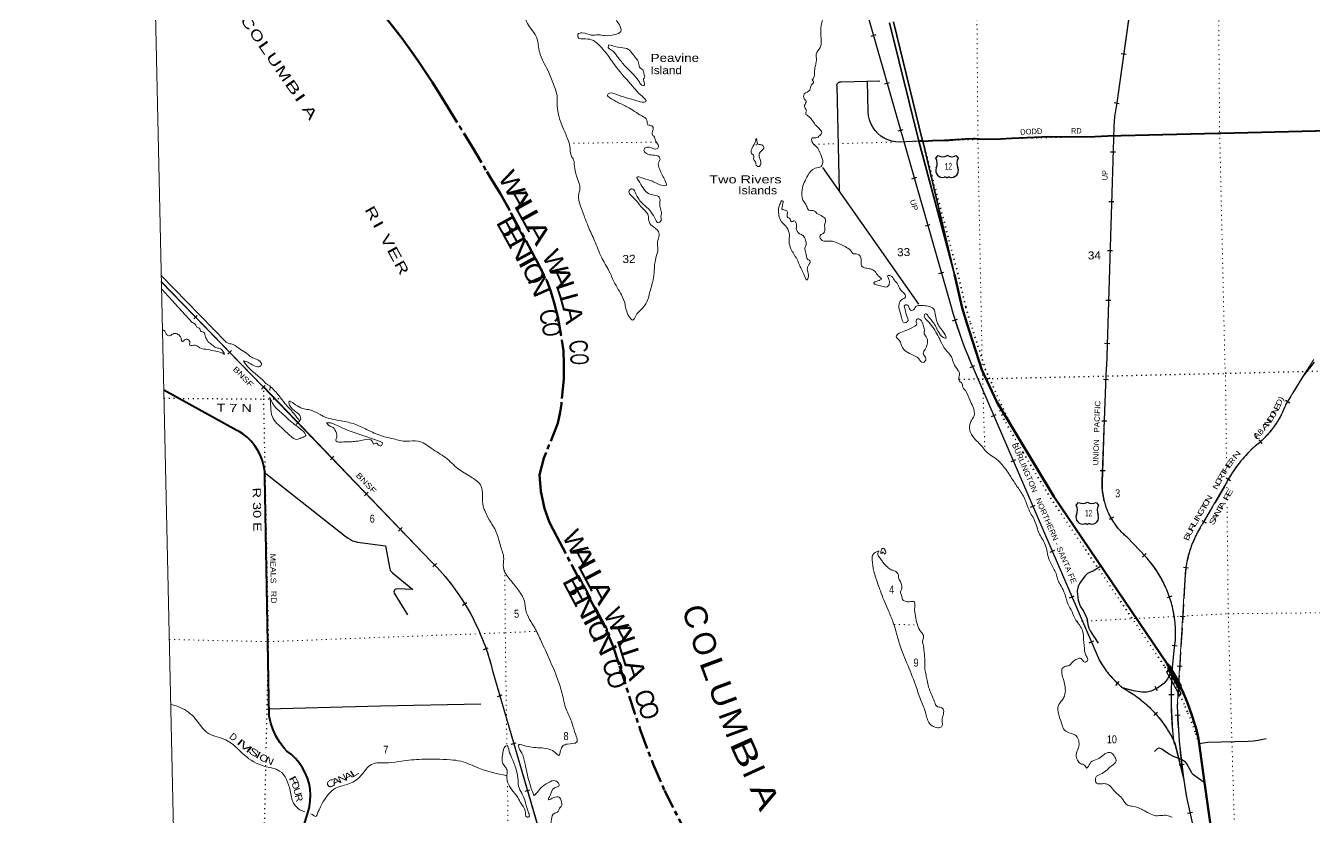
# Model space of a CAD drawing. Header units: feet. Extents: x 505285 to 763886, y -543582 to -353855.
# Drawn here: x 505285 to 533456, y -507290 to -489985 of the extents above; entities that cross this region are included whole.
import ezdxf
from ezdxf.enums import TextEntityAlignment as Align

# ---------------------------------------------------------------- set-up
doc = ezdxf.new("R2010")
doc.units = ezdxf.units.FT
doc.header["$LTSCALE"] = 70
doc.header["$PDMODE"] = 32
doc.header["$PDSIZE"] = 35
for name, pattern in [('DOTTED', [1.5, 0.3, -1.2]), ('LONG_DASH_SHORT_DASH', [9.9, 6, -1.2, 1.5, -1.2]), ('LONG_DASHED', [7.5, 6, -1.5]), ('MEDIUM_DASHED', [4.5, 3, -1.5])]:
    doc.linetypes.add(name, pattern=pattern)
for name, color, linetype, lineweight in [('11', 7, 'LONG_DASH_SHORT_DASH', 60), ('12', 7, 'Continuous', 13), ('16', 7, 'Continuous', 25), ('20', 7, 'Continuous', 70), ('26', 7, 'Continuous', 40), ('27', 7, 'Continuous', 13), ('29', 7, 'Continuous', 25), ('34', 7, 'Continuous', 25), ('39', 7, 'Continuous', 13), ('4', 7, 'Continuous', 13), ('42', 7, 'Continuous', 25), ('49', 7, 'MEDIUM_DASHED', 70), ('57', 7, 'Continuous', 13), ('6', 7, 'DOTTED', 25), ('63', 7, 'Continuous', 25), ('7', 7, 'DOTTED', 13)]:
    doc.layers.add(name, color=color, linetype=linetype, lineweight=lineweight)
doc.layers.add('41', color=7, linetype='Continuous')
doc.layers.add('55', color=7, linetype='Continuous')

msp = doc.modelspace()

# ---------------------------------------------------------------- linework, layer by layer
at = {"layer": '11'}
for points in [[(513144.6, -489791.38), (513383.48, -490092.22), (513490.05, -490233.55), (513684.89, -490499.37), (513854.44, -490743.67), (514045.09, -491027.92), (514175.44, -491225.47), (514323.07, -491457.35), (514500.2, -491739.69), (515037.34, -492615.67), (515364.48, -493173.75), (515457.17, -493333.59), (515661.18, -493658.99), (515891.66, -494072.91), (516429.33, -495072.51), (516674.13, -495555.59), (516761.54, -495793.85), (516839.75, -496044.16), (516918.27, -496351.8), (517005.7, -496861.98), (517038.84, -497093.73), (517050.89, -497375.71), (517046.17, -497714.53)], [(517046.17, -497714.53), (516996.63, -498251.8), (516969.34, -498436.63), (516918, -498675.05), (516918, -498675.05), (516613, -499440.05), (516521, -499803.05), (516544.08, -500157.53), (516626.58, -500541.17), (516735.78, -500844.68), (516893, -501155.05), (516893, -501155.05), (517755, -502778.05), (517975.79, -503188.99), (518131.09, -503558.06), (518268, -503982.05), (518724, -505392.05), (519004.69, -506130.02), (519252.21, -506704.27), (519672, -507536.05)]]:
    msp.add_lwpolyline(points, dxfattribs=at)
at = {"layer": '16'}
for p, q in [((525184.75, -492882.39), (525236.06, -492823.63)), ((525427.82, -492817.66), (525427.54, -492817.86)), ((525619.91, -492823.54), (525671.3, -492882.39)), ((528251.36, -500463.99), (528302.67, -500405.23)), ((528494.43, -500399.26), (528494.15, -500399.46)), ((528686.52, -500405.14), (528737.91, -500463.99))]:
    msp.add_line(p, q, dxfattribs=at)
for centre, radius, start, end in [((524991.77, -492993.02), 222.05, 332.97043, 29.75871), ((525327.14, -492665.97), 182.07, 239.97227, 303.45418), ((525528.92, -492666.47), 181.52, 236.33975, 300.08743), ((525528.91, -492665.97), 182.07, 236.54582, 236.59441), ((525864.27, -492993.02), 222.05, 150.24129, 207.02957), ((525330.96, -493147.92), 151.42, 159.09177, 283.81923), ((525525.08, -493147.92), 151.42, 256.18077, 20.90823), ((528058.38, -500574.62), 222.05, 332.97043, 29.75871), ((528393.75, -500247.57), 182.07, 239.97227, 303.45418), ((528595.53, -500248.07), 181.52, 236.33975, 300.08743), ((528595.52, -500247.57), 182.07, 236.54582, 236.59441), ((528930.88, -500574.62), 222.05, 150.24129, 207.02957), ((528397.57, -500729.52), 151.42, 159.09177, 283.81923), ((528591.69, -500729.52), 151.42, 256.18077, 20.90823)]:
    msp.add_arc(centre, radius, start, end, dxfattribs=at)
for centre, major_axis, start_param, end_param in [((525386.3, -493346.74), (-19.56, 51.67), 4.95877769, 6.28318531), ((525469.75, -493346.74), (19.56, 51.67), 0, 1.32637542), ((528452.91, -500928.34), (-19.56, 51.67), 4.95877769, 6.28318531), ((528536.36, -500928.34), (19.56, 51.67), 0, 1.32637542)]:
    msp.add_ellipse(centre, major_axis=major_axis, ratio=0.929097, start_param=start_param, end_param=end_param, dxfattribs=at)
at = {"layer": '20', "lineweight": 35}
for p, q in [((524809.51, -492511.13), (524171.31, -489919.55)), ((525587.31, -495426.77), (524896.97, -492511.28))]:
    msp.add_line(p, q, dxfattribs=at)
for points in [[(524896.97, -492511.28), (524894.07, -492499.03), (524253.75, -489898.85)], [(525587.31, -495426.77), (524809.51, -492511.13), (524809.51, -492511.13)]]:
    msp.add_lwpolyline(points, dxfattribs=at)
at = {"layer": '20'}
for points in [[(526187.68, -497509.03), (525857.19, -496485.13), (525759, -496151.87), (525587.31, -495426.77)], [(530936.86, -505678.92), (530921.96, -505572.39), (530871.03, -505348.93), (530833.81, -505221.53), (530780.92, -505058.83), (530684.94, -504790.3), (530570.33, -504512.95), (530429.29, -504254.21), (530243.19, -503934.71), (527766, -500279.05), (526514, -498210.05), (526187.68, -497509.03)], [(532028, -521566.05), (532036.01, -521531.05), (532102.21, -521241.66), (532300, -520377.05), (532372.61, -520139.13), (532419.95, -519894.93), (532434, -519771.05), (532499, -518518.05), (532497.28, -518203.04), (532494.26, -517650.04), (532480, -515037.05), (532483.93, -514805.65), (532455.7, -514350.12), (532380, -513900.05), (531743, -510846.05), (531597, -510045.05), (531237, -507824.05), (531056.12, -506531.31), (530936.86, -505678.92)]]:
    msp.add_lwpolyline(points, dxfattribs=at)
at = {"layer": '26'}
msp.add_line((524896.97, -492511.28), (524809.51, -492511.13), dxfattribs=at)
for points in [[(524896.97, -492511.28), (524921.76, -492509.1), (525109.87, -492492.55), (525373.05, -492488.69), (525396.26, -492488.35), (525423.05, -492487.8), (525467.27, -492486.9), (525505.81, -492482.21), (525529.67, -492479.31), (525555.81, -492476.36), (525610.19, -492470.22), (525735.56, -492465.27), (525832.74, -492456.75), (526005.5, -492451.67), (526039.06, -492452.79), (526224.39, -492461.88), (526593.96, -492455.89), (526838.6, -492444.82), (527337.75, -492419.75), (527660.36, -492407.31), (528038.38, -492415.42), (528660.51, -492402.87), (528946.69, -492394.52), (529236.52, -492386), (531363.25, -492334.27), (531388.25, -492333.66), (531413.25, -492333.03), (536735.08, -492204.69)], [(511234, -507905.05), (511474, -507124.05), (511489.42, -507054.17), (511506.33, -506929.66), (511510.14, -506804.07), (511500.8, -506678.76), (511478.41, -506555.12), (511443.22, -506434.5), (511395.61, -506318.21), (511336.11, -506207.54), (511265.37, -506103.7), (511184.16, -506007.82), (511093.37, -505920.95), (510994, -505844.05), (510935.5, -505778.77), (510841.43, -505654.73), (510760.84, -505521.54), (510694.62, -505380.66), (510643.49, -505233.62), (510608, -505082.05), (510514.45, -499853.05), (510513.69, -499810.99), (510513.2, -499803.05), (510508.92, -499733.98), (510489.81, -499612.54), (510458.11, -499493.76), (510414.17, -499378.95), (510358.47, -499269.36), (510291.61, -499166.19), (510214.34, -499070.58), (510127.5, -498983.56), (510032.04, -498906.1), (509952, -498854.02), (509927, -498845.05), (509902, -498830.58), (508304.33, -497950.59)]]:
    msp.add_lwpolyline(points, dxfattribs=at)
at = {"layer": '29'}
for p, q in [((523110.94, -491210.56), (523957.69, -491188.4)), ((523016.74, -491295.13), (523067.16, -493598.71)), ((522701.24, -493084.82), (524805.36, -496069.7)), ((510496.13, -499746.65), (512260, -501136.05))]:
    msp.add_line(p, q, dxfattribs=at)
for points in [[(523016.74, -491295.13), (523019.86, -491274.44), (523026.56, -491257.67), (523037.73, -491239.78), (523048.62, -491230), (523063.99, -491219.1), (523076.28, -491214.63), (523091.37, -491211.83), (523110.94, -491210.56)], [(524809.51, -492511.13), (524396.39, -492528.27), (524307.79, -492524.39), (524220.45, -492509.02), (524135.87, -492482.34), (524055.48, -492444.88), (523980.69, -492397.22), (523912.74, -492340.23), (523852.83, -492274.84), (523801.95, -492202.2), (523761, -492123.54), (523730.66, -492040.2), (523711.46, -491953.62), (523703.72, -491865.27), (523689.06, -491195.43)], [(512260, -501136.05), (512334.21, -501188.19), (512382.22, -501217.43), (512430.23, -501244.58), (512465.71, -501257.11), (512536.68, -501275.9), (513151, -501354.05), (513242.22, -501860.65), (513250.64, -501888.93), (513263.17, -501903.55), (513271.44, -501917.04), (513304.84, -501944.18), (513746, -502314.05), (513409.21, -502295.03), (513375.81, -502301.3), (513361.2, -502309.65), (513346.59, -502328.44), (513336.15, -502361.86), (513342.41, -502391.1), (513630.47, -502863.07)], [(528797.48, -501795.92), (528634.66, -501900.34), (528542.82, -501942.11), (528488.55, -501971.34), (528438.45, -502017.29), (528380, -502096.65), (528321.56, -502180.18), (528292.33, -502242.83), (528275.63, -502338.9), (528279.81, -502426.61), (528296.51, -502543.56), (528313.21, -502610.39), (528338.26, -502673.05), (528409.23, -502785.81), (528480.2, -502923.65), (528492.73, -502965.42), (528505.25, -503078.19), (528526.12, -503155.46), (528555.34, -503211.84), (528734.86, -503483.33)], [(515238, -504816.05), (513041, -504858.05), (510575, -504924.05)], [(530936.86, -505678.92), (531128, -505647.05), (532012.08, -505626.01), (532124.8, -505617.65), (532229.17, -505603.03), (532406.6, -505565.44)], [(531049.41, -506527.07), (530824.36, -506373.65), (530797.22, -506348.59), (530778.43, -506319.36), (530671.98, -506120.96), (530649.02, -506091.72), (530632.32, -506075.01), (530598.92, -506054.13), (530563.43, -506037.42), (530360.95, -505953.89), (530283.72, -505912.12), (530185.61, -505843.2), (530120.9, -505799.35), (530095.85, -505788.9), (530066.63, -505782.64), (530043.67, -505786.82), (530016.53, -505803.52), (529962.26, -505849.47)]]:
    msp.add_lwpolyline(points, dxfattribs=at)
at = {"layer": '34', "lineweight": 13}
for p, q in [((523339.44, -488513.72), (525517.91, -496133.73)), ((508240.76, -495575.65), (510455.89, -497860.52)), ((528905.64, -497451.35), (528822.88, -499961.95)), ((526023.35, -497508.91), (528750.83, -503852.52)), ((510489, -497878.05), (514155, -501703.05)), ((531490, -500059.05), (530898, -501071.05)), ((529371.29, -501174.69), (529764.52, -501588)), ((530628, -502098.05), (530459, -504876.05)), ((515495, -504113.05), (516624, -507978.05)), ((530403.75, -505664.9), (530625.57, -506565.39)), ((530664, -506853.05), (532034, -513009.05))]:
    msp.add_line(p, q, dxfattribs=at)
at = {"layer": '34'}
for p, q in [((523768.52, -490209.2), (523874.86, -490178.8)), ((529235.08, -490591.37), (529344.61, -490606.79)), ((524064.46, -491253.89), (524170.81, -491223.48)), ((529081.2, -491665.51), (529190.53, -491682.27)), ((524361.7, -492284.08), (524468.05, -492253.67)), ((529001.36, -492739.87), (529111.91, -492743.24)), ((524657.64, -493328.76), (524763.99, -493298.36)), ((528965.66, -493825.08), (529076.22, -493828.45)), ((524954.88, -494358.95), (525061.23, -494328.55)), ((528935.6, -494896.87), (529046.16, -494900.24)), ((525250.83, -495403.63), (525357.18, -495373.23)), ((508252.59, -495586.29), (510458.29, -497861.44)), ((528899.91, -495982.07), (529010.47, -495985.45)), ((508957.02, -496395.07), (509036.44, -496318.08)), ((525550.55, -496434.21), (525656.26, -496401.66)), ((509705.22, -497163.08), (509784.64, -497086.09)), ((528873.5, -496927.96), (528984.06, -496931.33)), ((525933.26, -497456.74), (526034.26, -497411.63)), ((528955.53, -497725.98), (528844.98, -497722.34)), ((510440.67, -497927.49), (510520.52, -497850.96)), ((526401.12, -498529.58), (526502.73, -498485.89)), ((511200.56, -498701.56), (511280.41, -498625.02)), ((528922.81, -498633.47), (528812.26, -498629.83)), ((511944.35, -499473.84), (512024.2, -499397.3)), ((526827.03, -499513.57), (526928.65, -499469.88)), ((528884.43, -499718.59), (528773.88, -499714.94)), ((512693.77, -500259.53), (512773.62, -500183)), ((527253.52, -500512.1), (527355.13, -500468.41)), ((529068.21, -500726.86), (528972.15, -500781.7)), ((513437.56, -501031.81), (513517.41, -500955.28)), ((527679.43, -501496.09), (527781.05, -501452.4)), ((529778.73, -501525.32), (529698.6, -501601.57)), ((514187.46, -501816.37), (514267.97, -501740.51)), ((528105.91, -502494.62), (528207.53, -502450.93)), ((530344.51, -502453.32), (530240.17, -502490.04)), ((514836.32, -502653), (514930.83, -502595.53)), ((515293.95, -503622.92), (515398.18, -503585.91)), ((528531.83, -503478.61), (528633.44, -503434.92)), ((530458.39, -503549), (530348.81, -503533.95)), ((529117.9, -504406.12), (529193.56, -504325.42)), ((530030.18, -504525.35), (529974.83, -504429.57)), ((515595.6, -504648.24), (515701.77, -504617.23)), ((530390.08, -504611.44), (530279.48, -504610.34)), ((529949.36, -505067.5), (530032.02, -504993.99)), ((515897.54, -505691.21), (516003.71, -505660.19)), ((530501.88, -506142.42), (530611.52, -506127.83)), ((516200.68, -506719.67), (516306.85, -506688.66)), ((530686.99, -507202.65), (530794.96, -507178.62))]:
    msp.add_line(p, q, dxfattribs=at)
at = {"layer": '34', "lineweight": 13}
for points in [[(530251.56, -483763.84), (530236.59, -483860.45), (529137.22, -491670.36), (529090.21, -491976.88), (529070.76, -492174.25), (529063.42, -492459.75), (528911.53, -497442.45)], [(533450, -497281.05), (533208, -497651.05), (532832, -498269.05)]]:
    msp.add_lwpolyline(points, dxfattribs=at)
at = {"layer": '34'}
for points in [[(530237.67, -483860.62), (529138.3, -491670.53), (529091.3, -491977.02), (529071.85, -492174.32), (529064.51, -492459.79), (528911.98, -497445.63)], [(523340.5, -488513.44), (525518.96, -496133.43), (525563.21, -496289.83), (525610.79, -496444.32), (525661.06, -496598.09), (525713.36, -496752.25), (525768.99, -496904.52), (525827.07, -497055.15), (525887.18, -497206.19), (525950.62, -497355.33), (526016.5, -497502.84), (526021.19, -497511.56)], [(528871.24, -500392.6), (528864.42, -500366.9), (528858.19, -500341.2), (528852.27, -500315.37), (528846.81, -500289.54), (528841.81, -500263.43), (528837.42, -500237.33), (528833.33, -500211.25), (528829.7, -500184.87), (528826.53, -500158.66), (528823.82, -500132.3), (528821.72, -500105.82), (528819.92, -500079.5), (528818.57, -500053.04), (528817.84, -500026.44), (528817.4, -500000.01), (528817.43, -499973.59), (528818.06, -499947.03), (528911.87, -497446.34)], [(526021.21, -497511.88), (528751.81, -503852.03), (528772.51, -503887.02), (528793.92, -503921.42), (528815.95, -503955.45), (528838.49, -503989.46), (528861.72, -504022.78), (528885.43, -504055.57), (528909.67, -504088.31), (528934.59, -504120.38), (528959.99, -504151.9), (528986.11, -504183.27), (529012.61, -504213.89), (529039.51, -504244.27), (529067.2, -504274.18), (529095.27, -504303.34), (529123.95, -504332.14), (529152.91, -504360.52), (529182.66, -504388.42), (529212.59, -504415.68), (529243.32, -504442.48), (529267.79, -504463.27), (529307.6, -504484.69), (529346.81, -504506.95), (529385.64, -504529.91), (529424.47, -504553.44), (529462.58, -504577.77), (529500.09, -504602.66), (529537.59, -504628.13), (529574.39, -504654.4), (529610.59, -504681.23), (529646.64, -504708.87), (529681.89, -504736.95), (529716.88, -504765.48), (529751.39, -504794.95), (529785.08, -504824.84), (529818.4, -504855.42), (529851.26, -504886.34), (529883.62, -504918.18), (529915.3, -504950.23), (529946.47, -504983.19), (529976.95, -505016.37), (530007.07, -505050.24), (530036.37, -505084.55), (530065.07, -505119.42), (530093.3, -505154.64), (530120.81, -505190.64), (530147.85, -505226.98), (530174.08, -505263.76), (530199.84, -505300.89), (530224.64, -505338.68), (530248.98, -505376.81), (530272.61, -505415.16), (530295.66, -505454.06), (530317.88, -505493.41), (530339.51, -505533.34), (530360.55, -505573.23), (530380.66, -505613.81), (530400.06, -505654.6), (530404.79, -505664.53), (530601.83, -506464.46)], [(510458.31, -497861.4), (514155.78, -501702.29), (514217.77, -501765.12), (514277.98, -501829.03), (514337.12, -501894), (514395.92, -501960.05), (514452.91, -502027.17), (514508.48, -502094.99), (514563.7, -502163.89), (514617.13, -502233.86), (514669.13, -502304.53), (514720.42, -502376.64), (514769.92, -502449.09), (514818.71, -502522.25), (514866.08, -502596.85), (514911.65, -502671.81), (514956.16, -502747.83), (514999.6, -502824.2), (515041.61, -502902), (515082.19, -502979.8), (515121.33, -503059.02), (515159.06, -503138.24), (515195.72, -503218.54), (515230.59, -503299.19), (515264.04, -503380.54), (515296.41, -503462.25), (515327, -503545.04), (515356.52, -503628.18), (515384.25, -503711.66), (515410.92, -503795.52), (515435.44, -503880.08), (515458.9, -503964.99), (515480.92, -504049.9), (515496.06, -504112.77), (516625.04, -507977.72)], [(530357.82, -504006.24), (530382.85, -503723.41), (530400, -503572.88), (530420.71, -503422.04), (530420.72, -503421.89), (530422.8, -503378.59), (530424.18, -503335.26), (530424.85, -503291.55), (530424.48, -503248.15), (530423.74, -503204.74), (530421.94, -503161.29), (530419.63, -503117.62), (530416.41, -503074.48), (530412.32, -503031.11), (530407.69, -502987.88), (530402.36, -502944.64), (530395.96, -502901.71), (530389.04, -502858.58), (530381.4, -502815.77), (530372.88, -502773.11), (530363.63, -502730.77), (530353.68, -502688.39), (530343.19, -502646.18), (530331.64, -502604.28), (530319.54, -502562.53), (530306.57, -502520.92), (530293.05, -502479.47), (530278.64, -502438.51), (530263.69, -502397.7), (530248.02, -502357.22), (530231.46, -502316.88), (530214.36, -502277.05), (530196.55, -502237.18), (530178, -502198), (530158.76, -502158.79), (530138.78, -502120.26), (530118.27, -502081.87), (530097.21, -502044), (530075.26, -502006.27), (530052.57, -501969.2), (530029.52, -501932.49), (530005.59, -501895.9), (529981.27, -501860.02), (529956.23, -501824.46), (529930.29, -501789.38), (529904.16, -501754.84), (529877.32, -501720.61), (529849.56, -501686.88), (529821.61, -501653.66), (529793.1, -501620.97), (529763.71, -501588.75), (529370.54, -501175.51), (529369.51, -501174.67), (529349.35, -501157.68), (529329.37, -501140.08), (529309.7, -501122.34), (529290.5, -501104.16), (529271.45, -501085.83), (529252.72, -501066.9), (529234.45, -501047.84), (529216.5, -501028.48), (529198.72, -501008.67), (529181.55, -500988.57), (529164.52, -500968.33), (529147.98, -500947.65), (529131.59, -500926.66), (529115.82, -500905.54), (529100.36, -500883.98), (529085.21, -500862.28), (529070.37, -500840.27), (529056.14, -500817.98), (529042.09, -500795.4), (529028.48, -500772.68), (529015.34, -500749.66), (529002.67, -500726.51), (528990.3, -500703.06), (528978.24, -500679.47), (528966.79, -500655.59), (528955.66, -500631.59), (528944.99, -500607.28), (528934.63, -500582.82), (528924.88, -500558.24), (528915.43, -500533.52), (528906.45, -500508.65), (528897.93, -500483.49), (528889.87, -500458.35), (528882.11, -500432.91), (528874.96, -500407.49)], [(530358.19, -503995.93), (530321.67, -504113.68), (530248.63, -504267.97), (530167.47, -504365.41), (530037.62, -504458.8), (529891.55, -504531.88), (529790.1, -504552.18), (529688.66, -504552.18), (529506.06, -504527.82), (529263.07, -504459.41)], [(530388.14, -505629.58), (530378.32, -505542.67), (530363.84, -505392.01), (530352.19, -505240.01), (530343.98, -505088.49), (530337.5, -504937.22), (530333.84, -504784.6), (530332.64, -504633.21), (530334.17, -504481.32), (530339.25, -504329.07), (530345.94, -504177.94), (530355.33, -504026.3), (530356.78, -504009.3)], [(530598.31, -506429.27), (530627.01, -506628.5), (530665.07, -506852.84), (532035.07, -513008.82), (532064.62, -513150.44), (532090.78, -513291.95), (532114.5, -513433.99), (532136.78, -513577.17), (532155.66, -513720.24)]]:
    msp.add_lwpolyline(points, dxfattribs=at)
at = {"layer": '34', "lineweight": 13}
for centre, radius, start, end in [((534469.53, -493656.18), 9288.15, 195.47056, 204.50161), ((530934.77, -497569.47), 2021.41, 306.70653, 339.81235), ((534204.76, -501419.18), 3036.43, 132.76626, 153.38852), ((530338.94, -500006.74), 1516.72, 178.30767, 230.358), ((532911.65, -502149.43), 2284.23, 151.8293, 178.71104), ((510585.28, -505265.4), 5043.14, 13.20875, 44.94083), ((527932.75, -503279.28), 2493.16, 356.71526, 42.71646), ((539036.09, -504655.02), 8702.06, 171.85509, 186.86551), ((530761.76, -502678.73), 2328.43, 210.27218, 230.06738), ((528053.66, -506751.15), 2588.99, 24.80731, 62.04886), ((544866.54, -504381.22), 14416.04, 181.96704, 189.87292)]:
    msp.add_arc(centre, radius, start, end, dxfattribs=at)
at = {"layer": '39'}
for p, q in [((521805.02, -493811.11), (521789.5, -493851.25)), ((508249.25, -495442.83), (509670.04, -496905.92)), ((508926.36, -496469.71), (508255.72, -495739.51)), ((510629.25, -497866.42), (510624.65, -497958.79))]:
    msp.add_line(p, q, dxfattribs=at)
msp.add_lwpolyline([(511862.77, -498666.88), (511962, -498665.05), (512333, -498835.05), (512695, -498955.05), (513036, -499074.05), (513090, -499106.05)], dxfattribs=at)
for points in [[(507874.36, -478420.91), (508222.72, -478300.85), (508538.45, -478152.69), (508783.92, -478004.19), (508968.67, -477835.02), (509103.84, -477777.56), (509214.62, -477879.42), (509273.69, -478002.61), (509403.69, -478067.84), (509520.53, -478171.57), (509697.93, -478289.94), (509897.74, -478421.84), (510129.79, -478645.41), (510627.38, -479065.64), (510839.69, -479217.34), (511285.03, -479634.78), (511815.71, -480182.83), (511979.54, -480321.61), (512384.24, -480717.92), (512715.26, -481053.68), (513057.44, -481523.82), (513376.71, -482044.73), (513685.3, -482537.77), (513726.97, -482689.5), (513710.6, -482762.23), (513749.43, -482877.86), (513859.56, -483124.42), (514213.12, -483652.56), (514627.26, -484368.15), (514767.49, -484614), (514814.95, -484755.54), (514964.08, -484952.95), (515077.43, -485165.27), (515106, -485357.51), (515177.31, -485574.85), (515142.69, -485639.97), (515119.42, -485761.1), (515099.87, -485870.07), (515056.21, -485977.61), (515020.1, -486151.29), (515024.12, -486237.6), (515068.4, -486328.98), (515100.93, -486432.71), (515064.59, -486509.93), (515097.68, -486724.16), (515199.37, -486952.84), (515320.33, -487233.3), (515369.65, -487368.78), (515524.62, -487558.01), (515641.6, -487754.17), (515700.83, -487969.79), (515716.94, -488144.23), (515800.14, -488355.26), (515828.33, -488531.43), (515787.18, -488574.6), (515854.1, -488689.56), (515928.02, -488846.56), (515933.02, -488975.05), (516011.46, -489154.04), (516132.28, -489428.48), (516184.54, -489517.67), (516201.86, -489657.92), (516235.47, -489894.24), (516325.3, -490044.83), (516447.83, -490220.76), (516497.31, -490448.67), (516533.24, -490612.6), (516723.08, -491005.97), (516836.38, -491302.69), (516901.49, -491512.14), (516903.69, -491692.94), (516924.51, -491897.42), (517030.17, -492210.4), (517136.56, -492469.1), (517180.15, -492616.77), (517206.9, -492817.09), (517263.6, -492924.25), (517280.73, -493056.47), (517325.86, -493270.42), (517381.86, -493433.86), (517402.35, -493537.87), (517367.93, -493697.44), (517409, -493909.47), (517492.67, -494140.58), (517588.71, -494385.47), (517720.17, -494685.78), (517870.99, -495041.9), (518036.65, -495345.42), (518215.8, -495710.91), (518311.83, -495869.39), (518386.78, -496070.57), (518469.19, -496333.86), (518557.48, -496418.17), (518621.58, -496326.23), (518740.83, -496188.76), (518865.4, -496021.02), (518930.57, -495802.45)], [(522491.25, -488023.56), (522579.12, -488176.21), (522612.06, -488298), (522574, -488387.33), (522543.63, -488462.4), (522606.66, -488497.07), (522666.71, -488489.62), (522638.91, -488588.74), (522597.99, -488641.96), (522649.79, -488711.06), (522734.1, -488711.07), (522795.14, -488745.79), (522823.6, -488847.6), (522768.74, -488991.58), (522761.89, -489128.39), (522820.41, -489227.47), (522796.81, -489420.94), (522767.61, -489632.63), (522706.5, -489853.12), (522666.16, -490103.25), (522676.86, -490303.95), (522652.46, -490463.28), (522567.51, -490607.97), (522572.32, -490728.42), (522540.18, -490899.99), (522532.21, -490988.6), (522507.44, -491131.86), (522482.48, -491180.68), (522511.41, -491216.16), (522496.11, -491248.68), (522456.83, -491285.78), (522425.15, -491391.03), (522306.69, -491476.23), (522307.16, -491582.72), (522346.5, -491634.04), (522314.36, -491719.2), (522315.57, -491771.41), (522351.36, -491842.91), (522336.86, -491909.56), (522386.04, -491952.61), (522547.16, -492147.72), (522656.12, -492257.66), (522687.76, -492323.23), (522644.93, -492380.51), (522561.93, -492436.73), (522481.67, -492438.64), (522473.47, -492517.21), (522568.33, -492625.47), (522668.8, -492801.93), (522710.99, -492975.76), (522676.79, -493058.96), (522541.25, -493100.36), (522384.39, -493260.82), (522257.08, -493569.29), (522276.46, -493797.91), (522355.74, -493926.64), (522407.95, -494013.82), (522468.38, -494022.43), (522512.75, -494031.43), (522584.28, -494086), (522706.3, -494153.43), (522772.19, -494224.21), (522754.28, -494317.07), (522754.42, -494409.5), (522736.7, -494510.4), (522653.74, -494568.63), (522698.54, -494682.11), (522837.26, -494690.87), (523004.63, -494723.07), (523197.43, -494812.94), (523313.75, -494894.57), (523383.74, -494969.27), (523464.23, -494977.41), (523553.36, -495097.87), (523556.49, -495232.43), (523650, -495282.46), (523752.84, -495302.12), (523854.56, -495359.99), (523929.12, -495458.7), (523992.82, -495521.49), (523915.46, -495561.5), (523824.29, -495611.9), (523887.38, -495648.58), (524002.49, -495678), (524119.27, -495693.31), (524165.88, -495625.89), (524145.11, -495509.83), (524131.62, -495447.86), (524191.91, -495450.45), (524274.36, -495542.93), (524352.94, -495641.54), (524399.56, -495746.94), (524477.53, -495819.44), (524519.95, -495916.9), (524431.07, -495979.29), (524373.73, -496103.23), (524420.45, -496299.05)], [(518930.57, -495802.45), (519007.77, -495497.18), (519063.74, -495055.78), (519105.44, -494863.88), (519095.86, -494711.39), (519129.36, -494598.06), (519116.71, -494485.83), (518979.29, -494360.49), (518904.25, -494241.7), (518893.75, -494135.45), (518738.78, -493946.22), (518596.05, -493767.05), (518479.57, -493590.66), (518518.81, -493551.55), (518655.25, -493721.13), (518818.38, -493916.19), (519006.15, -494134.79), (519136.2, -494288.44), (519178.79, -494221.12), (519169.13, -494151.01), (519185.97, -494098.37), (519159.23, -493984.46), (519148.49, -493868.16), (519137.28, -493731.79), (519025.86, -493688.21), (518900.63, -493655.02), (518781.31, -493531.25), (518683.18, -493368.8), (518643.28, -493293.39), (518776.35, -493318.36), (518986.65, -493383.7), (519219.72, -493478.64), (519283.87, -493475.11), (519254.94, -493353.22), (519183.4, -493212.24), (519117.09, -493036.98), (519115.78, -492980.75), (519150.49, -492919.64), (519130.84, -492851.78), (518991.42, -492812.89), (518854.05, -492775.96), (518800.2, -492704.9), (518831.14, -492653.93), (518915.12, -492639.88), (519090.47, -492669.88), (519121.26, -492612.88), (519064.89, -492519.77), (519030.45, -492420.12), (518997.41, -492380.71), (518981.87, -492316.78), (519000.48, -492254.04), (518976.45, -492170.21), (518887.7, -492152.22), (518863.25, -492050.32), (518756.67, -491956.4), (518443.02, -491762.89), (518219.7, -491655.67), (518056.81, -491557.05), (518003.29, -491500.05), (518048.5, -491458.78), (518183.53, -491481.7), (518414.17, -491558.61), (518636.51, -491623.66), (518807.79, -491651.75), (518845.68, -491640.8), (518752.54, -491520.43), (518589.97, -491349.47), (518235.1, -490937.91), (518029.83, -490657.44), (517811.03, -490399.39), (517696.48, -490307.66), (517521.04, -490273.65), (517357.26, -490223.28), (517358.19, -490177.04), (517453.61, -490136.6), (517647.53, -490188.26), (517808.03, -490184.45), (517938.87, -490199.43), (518165.16, -490175.97), (518292.12, -490110.66), (518264.67, -489966.63), (518158.28, -489794.33), (518139.7, -489686.26), (518238.24, -489607.56), (518327.73, -489484.86), (518271.64, -489403.8), (518053.64, -489352.71), (517810.22, -489330.36), (517609.82, -489258.76), (517398.68, -489157.27), (517208.63, -489099.49), (517133.32, -489055.06), (517093.75, -488993.7), (517192.02, -488989.36), (517420.83, -488987.95), (517677.27, -489052.19), (517898.02, -489048.96)], [(518034.17, -490401.03), (518296.61, -490461.2), (518464.25, -490503.49), (518544.59, -490590.02), (518625.26, -490690.61), (518683.86, -490791.71), (518693.35, -490853.78), (518730.98, -490917.2), (518775.93, -490950.31), (518802.23, -491044.13), (518813.92, -491114.19), (518792.55, -491144.83), (518806.25, -491214.83), (518801.97, -491289.28), (518755.58, -491280.32), (518703.95, -491219.23), (518433.75, -490914.11), (518268.54, -490719.05), (518169.14, -490590.77), (518091.09, -490516.24), (518021.59, -490463.61), (518034.17, -490401.03)], [(521257.25, -492443.6), (521210.22, -492579.35), (521156.29, -492677.09), (521154.57, -492775.6), (521204.03, -492830.69), (521197.65, -492901.17), (521239.08, -492956.45), (521267.32, -493048.22), (521319.76, -493059.03), (521350.83, -492927.68), (521323.02, -492853.98), (521321.52, -492789.72), (521372.05, -492718.18), (521422.43, -492640.63), (521372.97, -492585.54), (521316.65, -492580.84), (521277.83, -492551.62), (521272.6, -492499.5), (521257.25, -492443.6)], [(521788.65, -493853.43), (521750.11, -493953.08), (521747.64, -494105.86), (521780.5, -494223.64), (521925.1, -494399.05), (521982.88, -494552.41), (521974.54, -494711.36), (522014.11, -494859.12), (522141.78, -495083.16), (522220.04, -495254.12), (522268.67, -495359.47), (522323.87, -495488.77), (522357.24, -495542.24), (522395.63, -495466.98), (522374.44, -495332.84), (522390.25, -495236.01), (522435.97, -495130.43), (522384.97, -495095.47), (522343.48, -494951.77), (522318.93, -494845.85), (522347.25, -494768.82), (522335.02, -494674.67), (522280.42, -494571.47), (522203.2, -494531.1), (522132.18, -494412.22), (522139.13, -494365.84), (522080.28, -494252.69), (522036.61, -494273.83), (522007.96, -494250.39), (522001.1, -494214.38), (521948.05, -494177.46), (521932.88, -494129.6), (521934.97, -494047.16), (521855.84, -494010.86), (521815.2, -493989.72), (521824.25, -493947.3), (521834.6, -493874.71), (521841.36, -493820.3), (521805.02, -493811.11)], [(524420.45, -496299.05), (524506.96, -496479.86), (524558.71, -496460.55), (524534.72, -496292.32), (524510.31, -496192.43), (524502.09, -496098.17), (524566.15, -496090.63), (524620.8, -496195.83), (524675.25, -496206.59), (524747.61, -496124.5), (524873.54, -496101.41), (525016.41, -496116.1), (525134.18, -496173.59), (525175.76, -496321.31), (525209.18, -496463.19), (525261.82, -496568.44), (525367.46, -496708.61), (525402.14, -496818.3), (525353.56, -496801.37), (525172.89, -496542.42), (525009.24, -496325.26), (524960.06, -496282.22), (524932.58, -496309), (524993.52, -496426.11), (525205.09, -496718.49), (525287.13, -496879.31), (525399.96, -497069.54), (525522.03, -497225.39), (525575.51, -497366.8), (525663.88, -497516.55)], [(508274.82, -496628.01), (508335.54, -496674.96), (508367.09, -496736.51), (508427.93, -496763.19), (508497.31, -496725.38), (508595.62, -496723.04), (508656.94, -496769.81), (508684.47, -496831.45), (508707.85, -496887.16), (508731.88, -496884.58), (508749.42, -496862.06), (508795.05, -496838.88), (508860.05, -496871.49), (508871.2, -496919.46), (508872.37, -496969.67), (508924.63, -496972.44), (508986.73, -496966.95), (509088.45, -497024.82), (509268.05, -497064.76), (509441.57, -497102.84), (509585.1, -497145.65), (509625.69, -497164.78), (509594.05, -497099.22), (509528.45, -497040.5), (509437.7, -497022.56), (509370.18, -496967.89), (509282.27, -496899.65), (509238.73, -496840.4), (509202.24, -496738.78), (509168.78, -496681.3), (509108.03, -496658.63), (509092.86, -496610.76), (509025.72, -496572.17), (508994.41, -496520.66), (508926.36, -496469.71)], [(524379.69, -496703.93), (524524.99, -496650.24), (524705.64, -496563.56), (524766.58, -496507.86), (524751.04, -496443.92), (524772.08, -496399.22), (524846.68, -496413.52), (524905.62, -496530.68), (524934.04, -496630.48), (524930.08, -496718.99), (524986.45, -496812.1), (524991.64, -496948.62), (524948.16, -497064.19), (524905.75, -497139.55), (524967.02, -497270.72), (524902.59, -497348.62), (524812.44, -497270.38), (524643.39, -497165.88), (524502.94, -497082.8), (524425.62, -496952.01), (524379.24, -496856.66), (524317.36, -496785.79), (524379.69, -496703.93)], [(509670.04, -496905.92), (509724.64, -496931.34), (509821.51, -496953.16), (509980.72, -497065.93), (510121.16, -497149), (510217.43, -497231.11), (510330.9, -497276.65), (510426.93, -497348.72), (510441.82, -497384.53), (510400.76, -497431.73), (510298.3, -497428.13), (510180.34, -497362.61), (510097.15, -497324.4), (510046.43, -497310.77)], [(510046.43, -497310.77), (510055.03, -497327.02), (510466.03, -497735.24), (510562.43, -497823.38), (510620.59, -497857.75)], [(525663.88, -497516.55), (525699, -497575.05), (525686, -497672.05), (525701, -497758.05), (525761, -497812.05), (525765, -497860.05), (525829, -497963.05), (525926, -498166.05), (525991, -498307.05), (526018, -498517.05), (525963, -498613.05), (525924, -498701.05), (525943, -498881.05), (526050, -499036.05), (526148, -499134.05), (526334, -499340.05), (526472, -499430.05), (526638, -499589.05), (526819, -499846.05), (526968, -500070.05), (527112, -500302.05), (527252.14, -500638.29), (527325.51, -500762.17), (527435.58, -501069.58), (527575, -501334.05), (527655.71, -501647.69), (527741, -501822.05), (527837, -502052.05), (527844, -502086.05), (527901, -502203.05), (527984, -502359.05), (528070, -502623.05), (528160, -502797.05), (528243, -502983.05), (528329, -503101.05), (528391, -503213.05), (528414, -503417.05), (528427, -503545.05), (528444, -503694.05), (528477, -503773.05), (528500, -503861.05), (528471, -503894.05), (528410, -503882.05), (528360, -503819.05), (528288, -503824.05), (528203, -503867.05), (528096, -503971.05), (528024, -503988.05), (527948, -504037.05), (527940, -504150.05), (527972, -504281.05), (528013, -504479.05), (527993, -504640.05), (527942, -504732.05), (527856, -504858.05), (527865, -505025.05), (527929, -505234.05), (527958, -505325.05), (528054, -505426.05), (528225, -505491.05), (528281, -505555.05), (528314, -505678.05), (528293, -505790.05), (528252, -505922.05), (528282, -506041.05), (528351, -506119.05), (528441, -506159.05), (528495, -506213.05), (528502, -506205.05), (528575, -506086.05), (528711, -506022.05), (528837, -505940.05), (528927, -505882.05), (529015, -505879.05), (529097, -505979.05), (529124, -506060.05), (529025, -506166.05), (528897, -506277.05), (528786, -506348.05), (528678, -506418.05), (528672, -506452.05), (528697, -506544.05), (528762, -506560.05), (528882, -506557.05), (528976, -506594.05), (529070, -506698.05), (529176, -506800.05), (529269, -506900.05), (529376, -507025.05), (529473, -507049.05), (529658, -507105.05), (529750, -507152.05), (529830, -507194.05), (529956, -507250.05), (530111, -507252.05), (530233, -507250.05), (530349, -507290.05)], [(510620.59, -497857.75), (510823, -498076.05), (510951, -498242.05), (511064, -498371.05), (511183, -498508.05), (511291, -498610.05), (511295, -498548.05), (511197, -498431.05), (511055, -498277.05), (511036, -498209.05), (511263, -498320.05), (511523, -498391.05), (511721, -498485.05), (511804, -498528.05), (512181, -498623.05), (512479, -498696.05), (512750, -498817.05), (513064, -498951.05), (513325, -499018.05), (513612, -499070.05), (513863, -499065.05), (514152, -499224.05), (514462, -499427.05), (514738, -499670.05), (515013, -499848.05), (515224, -500023.05), (515272, -500269.05), (515286, -500487.05), (515319, -500585.05), (515417, -500784.05), (515573, -501054.05), (515666, -501365.05), (515735, -501640.05), (515728, -501827.05), (515876, -502099.05), (516035, -502295.05), (516187, -502569.05), (516222, -502767.05), (516412, -503152.05), (516554, -503439.05), (516737, -503843.05), (516912, -504267.05), (517012, -504585.05), (517100, -504930.05), (517215, -505189.05), (517285, -505418.05), (517328, -505651.05), (517132, -505690.05), (517031, -505730.05), (516980, -505834.05), (516942, -505938.05), (516857, -505873.05), (516738, -505807.05), (516569, -505776.05), (516391, -505763.05), (516228, -505734.05), (516225.14, -505733.42)], [(510624, -498102.04), (510642, -498309.05), (510678, -498535.05), (510908, -498801.05), (511082, -498961.05), (511211, -499029.05), (511310, -498996.05), (511405, -498944.05), (511321, -498828.05), (511139, -498684.05), (510988, -498551.05), (510841, -498417.05), (510747, -498328.05), (510629.81, -498130.42)], [(513088, -499109.05), (513046, -499170.05), (512986, -499142.05), (512959, -499113.05), (512889, -499126.05), (512859, -499066.05), (512686, -499040.05), (512546, -499065.05), (512408, -499080.05), (512261, -499081.05), (512129, -499086.05), (512070, -499068.05), (512083, -498977.05), (512043, -498817.05), (512008, -498770.05), (511926, -498735.05), (511874, -498684.05), (511863.34, -498665.61)], [(523977, -501521.05), (523989, -501457.05), (524021, -501407.05), (524069, -501446.05), (524084, -501522.05), (524058, -501535.05), (524045, -501509.05), (524026, -501491.05), (524005, -501520.05), (523985, -501515.05)], [(523922, -501485.05), (523916, -501552.05), (523963, -501626.05), (524020, -501707.05), (524074, -501771.05), (524124, -501818.05), (524206, -501877.05), (524281, -501905.05), (524363, -501992.05), (524370, -502073.05), (524397, -502112.05), (524430, -502203.05), (524434, -502314.05), (524408, -502363.05), (524434, -502440.05), (524456, -502528.05), (524602, -502577.05), (524719, -502583.05), (524720, -502686.05), (524738, -502904.05), (524771, -503052.05), (524834, -503198.05), (524874, -503255.05), (524915, -503342.05), (524891, -503442.05), (524912, -503541.05), (524922, -503636.05), (524940, -503822.05), (524940, -504001.05), (524968, -504175.05), (524990, -504293.05), (525041, -504490.05), (525153, -504765.05), (525217, -504874.05), (525296, -504887.05), (525350, -504949.05), (525342, -505056.05), (525321, -505160.05), (525309, -505311.05), (525223, -505332.05), (525047, -505244.05), (524956, -504995.05), (524850, -504714.05), (524737, -504396.05), (524541, -503904.05), (524451, -503686.05), (524348, -503358.05), (524252, -503036.05), (524153, -502792.05), (524066, -502588.05), (523916, -502193.05), (523828, -501911.05), (523791, -501663.05), (523800, -501564.05), (523854, -501501.05), (523919, -501475.05), (523941, -501470.05)], [(511386.45, -507175.33), (511306.23, -507141.5), (511139.79, -506978.84), (511064.98, -506705.54), (510836, -506279.32), (510500.37, -506172.95), (510067.2, -505932.38), (509661.93, -505600.77), (509283.36, -505461.29), (508957.58, -505097.65), (508611.02, -504871.06), (508456.49, -504823.13)], [(515828, -505735.05), (515865, -505881.05), (515933, -506041.05), (516015, -506280.05), (516048, -506478.05), (516059, -506608.05), (516128, -506766.05), (516194, -506919.05), (516246, -507100.05), (516280, -507195.05), (516287, -507278.05), (516245, -507287.05), (516204, -507152.05), (516114, -506990.05), (516043, -506856.05), (515911, -506688.05), (515821, -506520.05), (515803, -506404.05), (515808, -506263.05), (515757, -506178.05), (515710, -506095.05), (515702, -505975.05), (515727, -505827.05), (515756, -505754.05), (515803, -505726.05), (515827, -505721.05)], [(516217.57, -505735.01), (516072, -505703.05), (516150.47, -505931.51)], [(516150.44, -505927.43), (516208.72, -506162.38), (516304.24, -506560.39), (516361.12, -506724.17), (516398.26, -506815.39)], [(515799.6, -506382.42), (515188.47, -506216.64), (514797.58, -506065.41), (514572.12, -506034.7), (513941.83, -506023.78), (513499.35, -506062.55), (513217.33, -506099.46), (512841.06, -506138.65), (512621.98, -506372.85), (512365.56, -506555.73), (512059.02, -506657.49), (511791.11, -506947.08), (511664.96, -507207.15), (511622.39, -507272.44), (511553.1, -507227.92), (511514.7, -507213.7)], [(516402.7, -506814.84), (516439, -506778.05), (516549, -506650.05), (516707, -506536.05), (516879, -506501.05), (516950, -506597.05), (516885, -506634.05), (516818, -506670.05), (516751, -506813.05), (516712, -506903.05), (516925, -506842.05), (516985, -506910.05), (516990, -507056.05), (516946, -507104.05), (516928, -507163.05), (516851, -507202.05), (516777, -507339.05), (516757, -507447.05), (516676.59, -507486.21)]]:
    msp.add_spline(points, degree=3, dxfattribs=at)
at = {"layer": '4'}
msp.add_lwpolyline([(505285.47, -360804.74), (536860.22, -360087.99), (568433.96, -359327.81), (600006.62, -358524.19), (631578.15, -357677.15), (663148.48, -356786.68), (694717.55, -355852.8), (726285.32, -354875.48), (757851.71, -353854.74), (763886.04, -536576.2), (732068.3, -537605.06), (700249.18, -538590.15), (668428.73, -539531.49), (636607.03, -540429.04), (604784.11, -541282.83), (572960.06, -542092.84), (541134.91, -542859.08), (509308.75, -543581.54)], close=True, dxfattribs=at)
msp.add_lwpolyline([(505285.47, -360804.74), (536860.22, -360087.99), (568433.96, -359327.81), (600006.62, -358524.19), (631578.15, -357677.15), (663148.48, -356786.68), (694717.55, -355852.8), (726285.32, -354875.48), (757851.71, -353854.74), (763886.04, -536576.2), (732068.3, -537605.06), (700249.18, -538590.15), (668428.73, -539531.49), (636607.03, -540429.04), (604784.11, -541282.83), (572960.06, -542092.84), (541134.91, -542859.08), (509308.75, -543581.54)], close=True, dxfattribs=at)
at = {"layer": '49', "linetype": 'DOTTED', "lineweight": 35}
for points in [[(526270.78, -497506.03), (525933.64, -496461.53), (525836.35, -496131.33), (525665.16, -495408.34), (524896.97, -492511.28)], [(530936.86, -505678.92), (530851.95, -505421.6), (530744.04, -505127.09), (530681.39, -504985.03), (530610.26, -504819.06), (530498.03, -504547.47), (530359.59, -504293.5), (530175.43, -503977.33), (527698.62, -500322.23), (527087.67, -499312.59), (526679.08, -498600.08), (526187.68, -497509.03)], [(527157, -499272.64), (526750.42, -498563.67), (526270.78, -497506.03)]]:
    msp.add_lwpolyline(points, dxfattribs=at)
at = {"layer": '55'}
for p in [(530275.15, -504032.02), (530393.68, -504254.5)]:
    msp.add_point(p, dxfattribs=at)
at = {"layer": '57'}
for p, q in [((530267.94, -504036.81), (530290.14, -503955.71)), ((530223.35, -504119.2), (530259.31, -504061.74)), ((530232.69, -504119.35), (530259.06, -504077.21)), ((530341.29, -504225.79), (530356.83, -504011.18)), ((530527.29, -504496.67), (530550.13, -504413.22)), ((530505, -504642.89), (530544.1, -504580.41))]:
    msp.add_line(p, q, dxfattribs=at)
for points in [[(530550.13, -504413.22), (530455.43, -504239.48), (530290.14, -503955.71)], [(530505, -504642.89), (530470.92, -504560.42), (530333.45, -504308.23), (530223.35, -504119.2)], [(530506.46, -504625.48), (530478.15, -504556.97), (530340.42, -504304.3), (530232.69, -504119.35)], [(530259.06, -504077.21), (530378.76, -504282.7), (530517.91, -504537.97), (530535.14, -504579.66), (530506.46, -504625.48)], [(530544.1, -504580.41), (530525.14, -504534.52), (530385.73, -504278.77), (530259.31, -504061.74)], [(530527.29, -504496.67), (530403.15, -504268.94), (530267.94, -504036.81)], [(530524.81, -504475.41), (530410.12, -504265.01), (530276.54, -504035.69), (530292.83, -503976.21)], [(530292.83, -503976.21), (530448.46, -504243.41), (530541.56, -504414.21), (530524.81, -504475.41)]]:
    msp.add_lwpolyline(points, dxfattribs=at)
at = {"layer": '6'}
for points in [[(525689.94, -497714.57), (526205.14, -497702.25), (531514.86, -497583.43), (536796.09, -497453.54), (540069.9, -497392.93)], [(510487.4, -497860.24), (510481.83, -498146.01), (510588.37, -503451.88), (510534.59, -505867.88)], [(508308.23, -498128), (510481.83, -498146.01), (510865.36, -498133.37)], [(510528.35, -506148.35), (510474.88, -508550.3), (510597.68, -513861.63), (510607.8, -519225.14), (510705.9, -524519.24), (510766.85, -529784.48), (510779.46, -535103.67), (510848.79, -540436.97), (510848.53, -541303.48)]]:
    msp.add_lwpolyline(points, dxfattribs=at)
at = {"layer": '63'}
for p, q in [((532824.93, -498172.72), (532919.42, -498230.21)), ((532244.56, -499038.29), (532317.19, -499121.71)), ((531528.46, -499869.67), (531624.4, -499924.71)), ((530995.08, -500799.14), (531090.56, -500854.99)), ((530594.38, -501821.89), (530703.97, -501836.84)), ((530525.86, -502895.9), (530636.27, -502902.61)), ((530457.33, -503979.52), (530567.73, -503986.24)), ((530412.65, -505055.49), (530523.17, -505051.06))]:
    msp.add_line(p, q, dxfattribs=at)
at = {"layer": '63', "linetype": 'LONG_DASHED'}
for points in [[(533455.2, -497338.94), (533208.93, -497651.64), (532831.04, -498272.75), (532820.62, -498300.58), (532807.53, -498333.26), (532793.87, -498365.74), (532779.76, -498398.25), (532764.95, -498430.32), (532749.65, -498461.96), (532733.9, -498493.67), (532717.45, -498524.91), (532700.51, -498555.74), (532682.94, -498586.56), (532664.93, -498616.78), (532646.54, -498646.87), (532627.39, -498676.68), (532607.81, -498705.89), (532587.66, -498734.91), (532567.2, -498763.58), (532545.99, -498791.99), (532524.53, -498819.87), (532502.32, -498847.47), (532479.86, -498874.55), (532456.83, -498901.43), (532433.38, -498927.71), (532409.43, -498953.6), (532385.15, -498979.15), (532360.2, -499004.25), (532334.94, -499029), (532309.24, -499053.17), (532283.24, -499077.01), (532256.61, -499100.19), (532229.68, -499123.04), (532202.51, -499145.37), (532174.83, -499167.3), (532146.73, -499188.64), (532143.7, -499190.9), (532104.96, -499227.15), (532067.21, -499264.12), (532030.08, -499301.77), (531993.15, -499340.07), (531957.26, -499379.05), (531922.22, -499418.49), (531887.36, -499458.59), (531853.55, -499499.37), (531820.58, -499540.61), (531788.01, -499582.73), (531756.5, -499625.11), (531725.4, -499667.93), (531695.14, -499711.63), (531665.93, -499755.61), (531637.33, -499800.24), (531609.38, -499845.12), (531582.25, -499890.88), (531555.98, -499936.68), (531530.52, -499983.37), (531505.93, -500030.1), (531490.96, -500059.58), (530898.96, -501071.59), (530880.3, -501106.91), (530862.55, -501142.46), (530845.41, -501178.34), (530828.56, -501214.65), (530812.63, -501251.18), (530797.39, -501287.83), (530782.47, -501324.89), (530768.45, -501362.19), (530755.14, -501399.62), (530742.33, -501437.56), (530730.35, -501475.43), (530718.75, -501513.51), (530707.97, -501552.02), (530698, -501590.45), (530688.65, -501629.21), (530679.8, -501667.98), (530671.75, -501707.19), (530664.33, -501746.2), (530657.7, -501785.65), (530651.7, -501824.9), (530646.3, -501864.49), (530641.72, -501903.99), (530637.85, -501943.61), (530634.49, -501983.26), (530632.04, -502023.13), (530630.11, -502063.02), (530629.09, -502098.1), (530497.88, -504262.04)], [(530497.26, -504265.25), (530460.1, -504876.07), (530470.19, -505128.08), (530486, -505378.51), (530506.14, -505628.78), (530529.21, -505880.4), (530557.99, -506130.38), (530591.03, -506378.77), (530598.31, -506429.27)]]:
    msp.add_lwpolyline(points, dxfattribs=at)
at = {"layer": '7'}
for p, q in [((519068.61, -492528.81), (517179.33, -492555.61)), ((521371.55, -492589.05), (521206.02, -492590.5)), ((531543.87, -500096.78), (531540.81, -499831.22)), ((524270.95, -503075.36), (524784.1, -503083.45))]:
    msp.add_line(p, q, dxfattribs=at)
for points in [[(530922.41, -465612.47), (531081.47, -470976.04), (531172.04, -476329.18), (531294.75, -481683.57), (531343.14, -487035.7), (531388.25, -492333.66), (531504.27, -497386.17)], [(525665.81, -465730.58), (525665.82, -465737.29), (525795.4, -471127.68), (525897.4, -476540.84), (525996.88, -481931.95), (526059.77, -487217.42), (526102.87, -492547.55), (526197.56, -497507.7)], [(539948.25, -492121.59), (536735.08, -492204.69), (531388.25, -492333.66), (526103.9, -492473.2), (522528.4, -492577.97)], [(531536.28, -499439.03), (531514.86, -497583.43), (531504.27, -497386.17)], [(526197.56, -497507.7), (526205.14, -497702.25), (526253.77, -499264.84)], [(531881.83, -513204.87), (531729.39, -508179.03), (531575.54, -502840.63), (531547.77, -500434.27)], [(515760.25, -501891.99), (515768.88, -503255.14), (515804.56, -505740.75)], [(528263.85, -503011.15), (531575.54, -502840.63), (536893.56, -502787.87), (540196.58, -502738.96)], [(508424.34, -503402.72), (510588.37, -503451.88), (515768.88, -503255.14), (516458.52, -503225.06)], [(515815.52, -506504.07), (515844.85, -508548), (515868.18, -513770.32), (515936.68, -519137.82), (515970.73, -524438.18), (516067.65, -529756.44), (516123.35, -535043.98), (516125.07, -535192.6)]]:
    msp.add_lwpolyline(points, dxfattribs=at)

# ---------------------------------------------------------------- texts
at = {"layer": '12'}
for s, rotation, width, p in [('W', 299.859, 1.1, (515599.43, -493298.04)), ('A', 299.098, 1.45, (515779.11, -493611.08)), ('L', 299.03, 1.5, (515942.44, -493904.55)), ('L', 298.892, 1.5, (516071.79, -494137.63)), ('B', 298.934, 1.2, (515554.97, -494281.37)), ('E', 298.895, 1.25, (515677.84, -494503.64)), ('A', 298.892, 1.45, (516200.59, -494371.02)), ('N', 298.904, 1.35, (515806.65, -494737.02)), ('T', 299.035, 1.5, (515968.99, -495031.04)), ('W', 297.861, 1.05, (516557.74, -495016.68)), ('O', 297.916, 1.1, (516113.65, -495291.65)), ('N', 293.855, 1.2, (516244.33, -495538.32)), ('A', 293.832, 1.35, (516726.36, -495335.89)), ('L', 288.382, 1.2, (516861.97, -495643.04)), ('L', 285.615, 1.15, (516945.92, -495895.92)), ('C', 283.286, 0.85, (516496.49, -496230.03)), ('A', 282.333, 1.1, (517017.65, -496152.64)), ('O', 279.286, 0.75, (516560.46, -496501.57)), ('C', 277.279, 0.75, (517154.58, -496877.14)), ('O', 271.008, 0.6, (517189.83, -497153.9))]:
    msp.add_text(s, height=400, rotation=rotation, dxfattribs=dict(at, width=width)).set_placement(p)
for s, rotation, width, p in [('W', 297.973, 1.05, (517124.12, -501377.01)), ('A', 297.973, 1.45, (517287.84, -501685.29)), ('L', 297.973, 1.45, (517430.13, -501953.19)), ('B', 297.973, 1.2, (517103.62, -502314.76)), ('L', 297.973, 1.45, (517556.18, -502190.51)), ('E', 297.973, 1.25, (517218.12, -502529.43)), ('A', 297.973, 1.45, (517698.47, -502458.45)), ('N', 297.973, 1.3, (517355.76, -502788.12)), ('T', 297.973, 1.45, (517500.05, -503063.23)), ('O', 297.195, 1.05, (517630.34, -503307.99)), ('A', 297.195, 1.4, (518170.82, -503336.91)), ('N', 297.195, 1.3, (517767.2, -503585.95)), ('L', 288.205, 1.2, (518250.47, -503573.76)), ('L', 288.205, 1.2, (518330.49, -503829.02)), ('C', 288.205, 0.95, (517930.01, -504074.24)), ('A', 288.019, 1.2, (518424.37, -504128.86)), ('O', 288.019, 0.9, (518015.89, -504345.84)), ('C', 288.019, 0.95, (518628.14, -504747.18)), ('O', 288.019, 0.9, (518722.53, -505021.05))]:
    msp.add_text(s, height=400, rotation=rotation, dxfattribs=dict(at, width=width)).set_placement(p, align=Align.CENTER)
msp.add_text('W', height=400, rotation=297.195, dxfattribs=at).set_placement((518015.23, -503065.7), align=Align.CENTER)
at = {"layer": '16', "width": 0.6}
for p in [(525457.71, -493128.17), (528524.32, -500709.77)]:
    msp.add_text('12', height=140, dxfattribs=at).set_placement(p, align=Align.CENTER)
at = {"layer": '27'}
for s, rotation, width, p in [('DODD', 2.591, 0.9, (527029.01, -492367.89)), ('RD', 1.156, 0.8, (528138.52, -492343.39)), ('MEALS   RD', 271.15, 1.2, (510627.98, -501527.42))]:
    msp.add_text(s, height=120, rotation=rotation, dxfattribs=dict(at, width=width)).set_placement(p)
at = {"layer": '34'}
for s, rotation, width, p in [('UP', 88.254, 0.95, (528935.51, -493362.16)), ('UP', 285.955, 1.1, (524614.56, -493802.8)), ('BNSF', 314.112, 1.3, (509804.2, -497502.81)), ('UNION   PACIFIC', 88.112, 1.1, (528734.81, -499598.53)), ('BURLINGTON   NORTHERN - SANTA FE', 293.266, 1.1, (526843.59, -499140.24)), ('BNSF', 313.784, 1.3, (512493.42, -499823.31))]:
    msp.add_text(s, height=120, rotation=rotation, dxfattribs=dict(at, width=width)).set_placement(p)
at = {"layer": '41'}
for s, height, rotation, width, p in [('C', 225, 304.752, 1.45, (509964.09, -489852.38)), ('O', 225, 304.752, 1.35, (510156.65, -490129.92)), ('L', 225, 304.752, 1.7, (510349.2, -490407.47)), ('U', 225, 304.752, 1.5, (510525.59, -490661.72)), ('M', 225, 304.752, 1.4, (510724.2, -490948.01)), ('B', 225, 304.752, 1.7, (510936.95, -491254.66)), ('I', 225, 304.752, 1.9, (511145.66, -491555.5)), ('A', 225, 303.689, 1.55, (511320.03, -491806.84)), ('R', 225, 299.373, 1.45, (512686.79, -494004.08)), ('I', 225, 298.808, 1.7, (512860.06, -494322.62)), ('V', 225, 298.808, 1.4, (513026.27, -494619.49)), ('E', 225, 298.808, 1.6, (513173.54, -494884.77)), ('R', 225, 298.808, 1.4, (513334.18, -495192.99)), ('C', 500, 287.128, 1.05, (519625.93, -502730.63)), ('L', 500, 290.328, 1.25, (520003.38, -503905.82)), ('U', 500, 290.328, 1.15, (520195.95, -504425.63)), ('M', 500, 290.328, 1.1, (520418.61, -505026.65)), ('B', 500, 294.158, 1.45, (520660.41, -505679.36)), ('I', 500, 294.476, 1.05, (520939.81, -506299.55)), ('A', 500, 294.476, 1.3, (521104.23, -506660.74))]:
    msp.add_text(s, height=height, rotation=rotation, dxfattribs=dict(at, width=width)).set_placement(p)
msp.add_text('O', height=500, rotation=287.601, dxfattribs=at).set_placement((519807.74, -503320.57))
msp.add_text('D', height=150, rotation=320.38, dxfattribs=at).set_placement((509776.73, -505593.22), align=Align.CENTER)
for s, rotation, width, p in [('I', 319.777, 2.1, (509922.53, -505707.06)), ('V', 318.144, 1.8, (510035.18, -505797.49)), ('I', 320.777, 2.05, (510123.34, -505865.65)), ('S', 325.405, 1.65, (510232.97, -505933.26)), ('I', 330.489, 1.7, (510336.18, -505994.69)), ('O', 332.464, 1.2, (510454.73, -506064.4)), ('N', 335.639, 1.25, (510584.77, -506124.07)), ('F', 298.379, 1.75, (511081.06, -506526.55)), ('C', 35.61, 1.45, (512001.28, -506611.37)), ('A', 27.211, 1.4, (512099.62, -506570.09)), ('N', 26.693, 1.3, (512237.5, -506508.47)), ('A', 27.733, 1.4, (512365.59, -506452.92)), ('L', 32.527, 1.65, (512507.55, -506377.27)), ('O', 290.682, 1.05, (511117.56, -506620.62)), ('U', 289.135, 1.15, (511154.46, -506757.58)), ('R', 285.683, 1.15, (511186.16, -506888.63))]:
    msp.add_text(s, height=150, rotation=rotation, dxfattribs=dict(at, width=width)).set_placement(p, align=Align.CENTER)
at = {"layer": '42'}
for s, width, p in [('Peavine', 1.25, (518948.84, -490774.5)), ('Island', 1.1, (518944.5, -491043.47)), ('Two Rivers', 1.35, (520229.58, -493430.09)), ('Islands', 1.15, (520860.2, -493670.32))]:
    msp.add_text(s, height=175, dxfattribs=dict(at, width=width)).set_placement(p)
at = {"layer": '6', "width": 1.35}
for s, rotation, p in [('T 7 N', 359.525, (509455.72, -498423.47)), ('R 30 E', 271.15, (510245.71, -500085.04))]:
    msp.add_text(s, height=175, rotation=rotation, dxfattribs=at).set_placement(p)
at = {"layer": '63'}
for s, rotation, width, p in [('N', 61.213, 1.35, (532651.98, -498434.63)), ('E', 65.212, 1.5, (532704.34, -498337.73)), ('D', 68.171, 1.25, (532743.95, -498240.62)), (')', 58.683, 1.35, (532782.27, -498163.75)), ('N', 52.414, 1.6, (532495.45, -498694.08)), ('D', 55.226, 1.55, (532551.65, -498612.07)), ('O', 58.568, 1.25, (532605.68, -498518.37)), ('(', 41.038, 1.75, (532217.93, -499008.01)), ('A', 49.411, 1.75, (532430.75, -498778.17)), ('N', 50.338, 1.65, (531803.52, -499403.74)), ('T', 59.337, 1.7, (531529.03, -499784.54)), ('H', 57.347, 1.55, (531580.67, -499701.52)), ('E', 55.299, 1.75, (531652.6, -499595.23)), ('N', 59.673, 1.4, (531368.12, -500071.52)), ('O', 59.673, 1.25, (531415.71, -499978.16)), ('R', 61.396, 1.4, (531468.36, -499888.48)), ('N', 59.673, 1.4, (531199.52, -500358.92)), ('F', 59.673, 1.8, (531597.97, -500312.36)), ('E', 59.673, 1.65, (531648.91, -500223.35)), ('G', 59.673, 1.25, (531032.55, -500634.75)), ('T', 59.673, 1.7, (531098.76, -500530.59)), ('O', 59.673, 1.25, (531145.06, -500448.68)), ('N', 59.673, 1.4, (531395.22, -500657.91)), ('T', 59.673, 1.7, (531455.15, -500556.42)), ('A', 59.673, 1.45, (531492.05, -500493.41)), ('L', 59.673, 1.55, (530881.68, -500892.84)), ('I', 59.673, 1.75, (530931.83, -500813.83)), ('N', 59.673, 1.4, (530979.09, -500728.45)), ('S', 59.673, 1.55, (531287.72, -500846.93)), ('A', 59.673, 1.45, (531340.92, -500760.56)), ('B', 66.439, 1.4, (530729.04, -501188.38)), ('U', 63.467, 1.3, (530787.54, -501077.65)), ('R', 59.673, 1.45, (530837.59, -500979.58))]:
    msp.add_text(s, height=120, rotation=rotation, dxfattribs=dict(at, width=width)).set_placement(p, align=Align.CENTER)
for s, rotation, p in [('A', 43.243, (532247.07, -498979.25)), ('B', 46.46, (532328.17, -498897.78)), ('R', 52.286, (531701.25, -499527.66))]:
    msp.add_text(s, height=120, rotation=rotation, dxfattribs=at).set_placement(p, align=Align.CENTER)
at = {"layer": '7', "width": 1.1}
for s, p in [('33', (524337.71, -495025.42)), ('34', (528507.49, -495095.5)), ('32', (518333.77, -495173.58))]:
    msp.add_text(s, height=175, rotation=1.36, dxfattribs=at).set_placement(p)
at = {"layer": '7', "width": 0.85}
for s, p in [('3', (529102.36, -500295.11)), ('6', (512805.03, -500849.4)), ('4', (524160, -502399.05)), ('5', (515961, -502928.05)), ('9', (524694, -503996.05)), ('8', (517042.45, -505603.2)), ('10', (528920.99, -505674.11)), ('7', (513100.93, -505903.26))]:
    msp.add_text(s, height=175, dxfattribs=at).set_placement(p)

doc.saveas('drawing.dxf')
